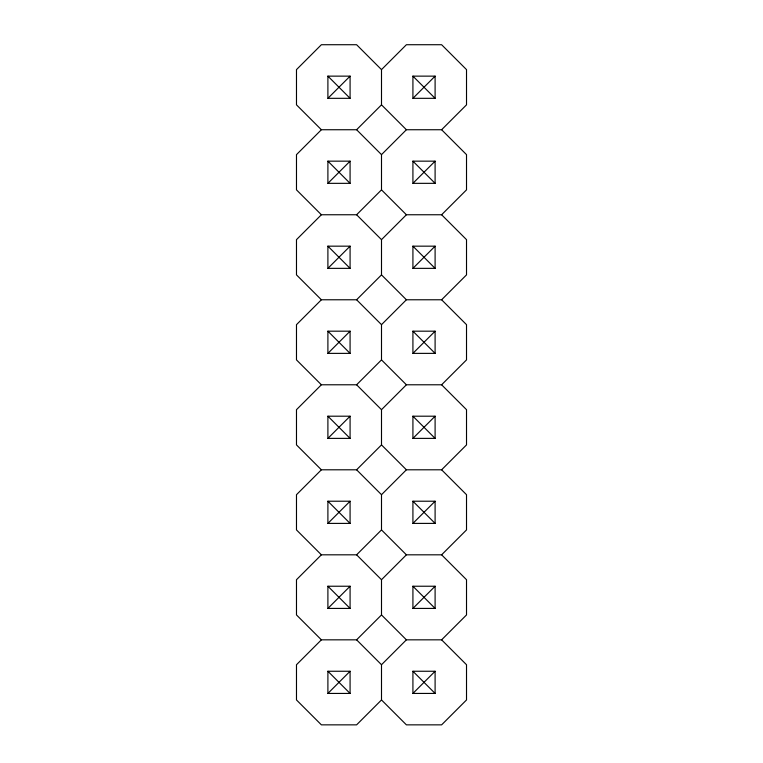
<?xml version="1.0" encoding="UTF-8"?>
<svg xmlns="http://www.w3.org/2000/svg" width="763" height="763" viewBox="0 0 763 763"><rect width="100%" height="100%" fill="white"/><g stroke="black" fill="none" stroke-linecap="round" stroke-linejoin="round"><path stroke-width="1.14" d="M350.083 76.138L327.899 98.322L327.899 76.138L350.083 76.138L350.083 98.322L327.899 98.322M350.083 161.155L327.899 183.339L327.899 161.155L350.083 161.155L350.083 183.339L327.899 183.339M435.101 76.138L412.917 98.322L412.917 76.138L435.101 76.138L435.101 98.322L412.917 98.322M350.083 246.163L327.899 268.357L327.899 246.163L350.083 246.163L350.083 268.357L327.899 268.357M435.101 161.155L412.917 183.339L412.917 161.155L435.101 161.155L435.101 183.339L412.917 183.339M350.083 331.18L327.899 353.374L327.899 331.18L350.083 331.18L350.083 353.374L327.899 353.374M435.101 246.163L412.917 268.357L412.917 246.163L435.101 246.163L435.101 268.357L412.917 268.357M350.083 416.197L327.899 438.382L327.899 416.197L350.083 416.197L350.083 438.382L327.899 438.382M435.101 331.18L412.917 353.374L412.917 331.18L435.101 331.18L435.101 353.374L412.917 353.374M350.083 501.215L327.899 523.399L327.899 501.215L350.083 501.215L350.083 523.399L327.899 523.399M435.101 416.197L412.917 438.382L412.917 416.197L435.101 416.197L435.101 438.382L412.917 438.382M350.083 586.232L327.899 608.416L327.899 586.232L350.083 586.232L350.083 608.416L327.899 608.416M435.101 501.215L412.917 523.399L412.917 501.215L435.101 501.215L435.101 523.399L412.917 523.399M350.083 671.249L327.899 693.433L327.899 671.249L350.083 671.249L350.083 693.433L327.899 693.433M435.101 586.232L412.917 608.416L412.917 586.232L435.101 586.232L435.101 608.416L412.917 608.416M435.101 671.249L412.917 693.433L412.917 671.249L435.101 671.249L435.101 693.433L412.917 693.433M381.5 154.641L356.598 129.739L321.385 129.739L296.483 154.641L296.483 189.853L321.385 214.756L356.598 214.756L381.5 189.853L381.5 154.641L406.402 129.739L441.615 129.739L466.517 154.641L466.517 189.853L441.615 214.756L406.402 214.756L381.5 189.853M406.402 129.739L381.5 104.836L381.5 69.624L406.402 44.721L441.615 44.721L466.517 69.624L466.517 104.836L441.615 129.739M356.598 129.739L381.5 104.836M321.385 214.756L296.483 239.649L296.483 274.871L321.385 299.773L356.598 299.773L381.5 324.666L381.5 359.888L356.598 384.781L321.385 384.781L296.483 409.683L296.483 444.896L321.385 469.798L356.598 469.798L381.5 444.896L381.5 409.683L406.402 384.781L441.615 384.781L466.517 359.888L466.517 324.666L441.615 299.773L406.402 299.773L381.5 324.666M321.385 299.773L296.483 324.666L296.483 359.888L321.385 384.781M406.402 299.773L381.5 274.871L381.5 239.649L406.402 214.756M356.598 299.773L381.5 274.871M441.615 299.773L466.517 274.871L466.517 239.649L441.615 214.756M321.385 469.798L296.483 494.701L296.483 529.913L321.385 554.815L356.598 554.815L381.5 529.913L381.5 494.701L356.598 469.798M321.385 554.815L296.483 579.718L296.483 614.93L321.385 639.833L356.598 639.833L381.5 614.93L381.5 579.718L406.402 554.815L441.615 554.815L466.517 579.718L466.517 614.93L441.615 639.833L406.402 639.833L381.5 664.735L381.5 699.948L356.598 724.85L321.385 724.85L296.483 699.948L296.483 664.735L321.385 639.833M381.5 494.701L406.402 469.798L441.615 469.798L466.517 444.896L466.517 409.683L441.615 384.781M441.615 554.815L466.517 529.913L466.517 494.701L441.615 469.798M412.917 76.138L435.101 98.322M327.899 76.138L350.083 98.322M412.917 161.155L435.101 183.339M327.899 161.155L350.083 183.339M412.917 246.163L435.101 268.357M327.899 246.163L350.083 268.357M412.917 331.18L435.101 353.374M327.899 331.18L350.083 353.374M412.917 416.197L435.101 438.382M327.899 416.197L350.083 438.382M412.917 501.215L435.101 523.399M327.899 501.215L350.083 523.399M412.917 586.232L435.101 608.416M327.899 586.232L350.083 608.416M412.917 671.249L435.101 693.433M327.899 671.249L350.083 693.433M381.5 69.624L356.598 44.721L321.385 44.721L296.483 69.624L296.483 104.836L321.385 129.739M356.598 214.756L381.5 239.649M381.5 359.888L406.402 384.781M356.598 384.781L381.5 409.683M381.5 444.896L406.402 469.798M381.5 529.913L406.402 554.815M356.598 554.815L381.5 579.718M441.615 639.833L466.517 664.735L466.517 699.948L441.615 724.85L406.402 724.85L381.5 699.948M381.5 614.93L406.402 639.833M356.598 639.833L381.5 664.735"/></g></svg>
